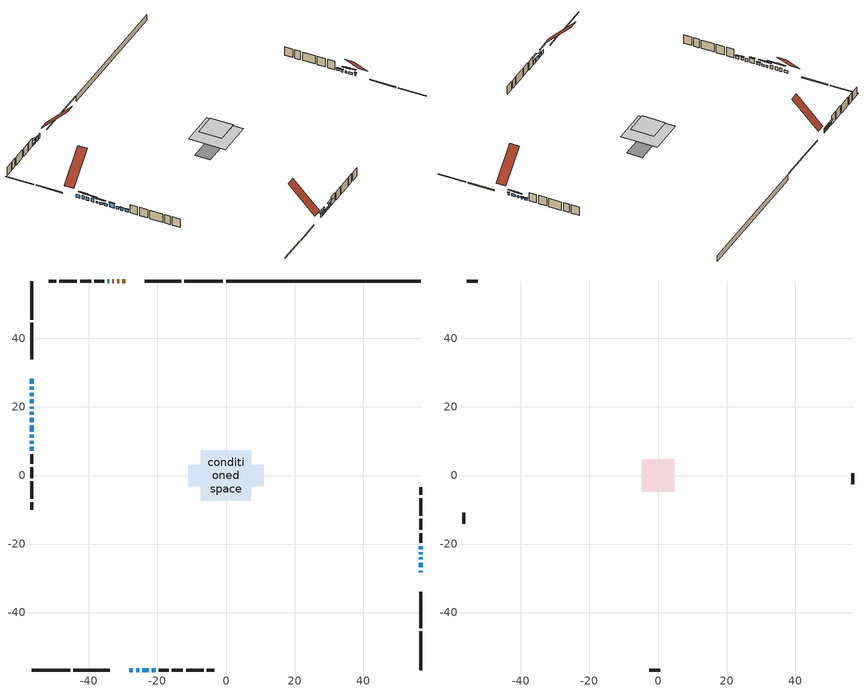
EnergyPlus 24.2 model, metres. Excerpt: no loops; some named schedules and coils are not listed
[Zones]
conditioned space
 floor outside (Floor1 construction): -0.68,-0.68 -0.68,0.68 0.68,0.68 0.68,-0.68 z0.64
 floor outside (Floor2 construction): -0.53,-0.53 -0.53,0.53 0.53,0.53 0.53,-0.53 z0.64
 floor adiabatic (AdiabaticFloorConstruction): -7.38,-7.38 -7.38,7.38 7.38,7.38 7.38,-7.38 z1.86
 floor foundation (Slab1 construction): -10.99,-3.18 -10.99,3.18 10.99,3.18 10.99,-3.18 z-1.8
 wall outside (RimJoist1 construction): -0.88,56.75 -12.14,56.75 / -56.75,-56.75 -45.49,-56.75 / -56.75,56.75 -56.75,45.49 / 56.75,-56.75 56.75,-45.49 z0.64:0.94
 wall outside (RimJoist2 construction): -13.06,56.75 -23.69,56.75 / -44.56,-56.75 -33.93,-56.75 / -56.75,44.56 -56.75,33.93 / 56.75,-44.56 56.75,-33.93 z0.64:0.94
 wall outside (AdiabaticWallConstruction 1): -29.38,56.75 -30.21,56.75 / -31.13,56.75 -31.75,56.75 / -32.68,56.75 -33.21,56.75 z0.64:2.67
 wall outside (AdiabaticWallConstruction): -56.75,28.24 -56.75,26.8 / -56.75,11.9 -56.75,11.03 z0.64:1.86; -28.24,-56.75 -27.18,-56.75 / -26.25,-56.75 -25.33,-56.75 / -21.65,-56.75 -20.53,-56.75 z0.64:2.22; -56.75,25.87 -56.75,25.06 z0.64:2.17; -56.75,24.13 -56.75,23.11 / -56.75,22.18 -56.75,21.01 z0.64:2.04; -56.75,20.09 -56.75,19.5 / -56.75,16.78 -56.75,15.58 / 56.75,-22.97 56.75,-22.38 z0.64:1.48; -56.75,18.57 -56.75,17.71 / 56.75,-24.46 56.75,-23.9 / 56.75,-21.46 56.75,-20.59 z0.64:1.5; -56.75,14.66 -56.75,12.83 z0.64:2.62; 56.75,-28.25 56.75,-27.73 z0.64:1.71; -34.13,56.75 -34.59,56.75 z0.64:1.4; -24.41,-56.75 -22.57,-56.75 z0.64:1.56; -56.75,10.1 -56.75,9.31 z0.64:1.91; 56.75,-26.81 56.75,-25.38 z0.64:1.66; -56.75,8.39 -56.75,7.17 z0.64:1.78
 wall outside (Wall1 construction): -35.52,56.75 -38.37,56.75 / -19.6,-56.75 -16.75,-56.75 / -56.75,6.24 -56.75,3.39 / 56.75,-19.66 56.75,-16.82 z0.64:4.3
 wall outside (Wall2 construction): -39.3,56.75 -42.57,56.75 / -15.83,-56.75 -12.55,-56.75 / -56.75,2.46 -56.75,-0.81 / 56.75,-15.89 56.75,-12.61 z0.64:4.3
 wall outside (Wall3 construction): -43.5,56.75 -48.59,56.75 / -11.62,-56.75 -6.53,-56.75 / -56.75,-1.74 -56.75,-6.83 / 56.75,-11.68 56.75,-6.6 z0.64:4.3
 wall outside (Wall4 construction): -49.52,56.75 -51.69,56.75 / -5.61,-56.75 -3.43,-56.75 / -56.75,-7.76 -56.75,-9.93 / 56.75,-5.67 56.75,-3.5 z0.64:4.3
 wall foundation (FoundationWall1 construction): 56.75,56.75 0.05,56.75 z-1.8:0.64
 window (WindowConstruction 19): -56.75,28.24 -56.75,26.8 z0.64:1.86
 window (WindowConstruction 6): -28.24,-56.75 -27.18,-56.75 z0.64:2.22
 window (WindowConstruction 7): -26.25,-56.75 -25.33,-56.75 z0.64:2.22
 window (WindowConstruction 8): -56.75,25.87 -56.75,25.06 z0.64:2.16
 window (WindowConstruction 9): -56.75,24.13 -56.75,23.11 z0.64:2.04
 window (WindowConstruction 10): -56.75,22.18 -56.75,21.02 z0.64:2.04
 window (WindowConstruction 11): -56.75,20.09 -56.75,19.5 z0.64:1.48
 window (WindowConstruction 12): -56.75,18.57 -56.75,17.71 z0.64:1.5
 window (WindowConstruction 13): -56.75,16.78 -56.75,15.59 z0.64:1.48
 window (WindowConstruction 14): -56.75,14.66 -56.75,12.83 z0.64:2.62
 window (WindowConstruction 20): -56.75,11.9 -56.75,11.03 z0.64:1.86
 window (WindowConstruction 15): 56.75,-28.24 56.75,-27.73 z0.64:1.71
 window (WindowConstruction 16): -34.13,56.75 -34.59,56.75 z0.64:1.4
 window (WindowConstruction 17): -24.4,-56.75 -22.58,-56.75 z0.64:1.55
 window (WindowConstruction 18): -56.75,10.1 -56.75,9.32 z0.64:1.91
 window (WindowConstruction): 56.75,-26.81 56.75,-25.39 z0.64:1.65
 window (WindowConstruction 1): 56.75,-24.46 56.75,-23.9 z0.64:1.5
 window (WindowConstruction 2): 56.75,-22.97 56.75,-22.38 z0.64:1.48
 window (WindowConstruction 3): 56.75,-21.46 56.75,-20.59 z0.64:1.5
 window (WindowConstruction 4): -56.75,8.39 -56.75,7.17 z0.64:1.78
 window (WindowConstruction 5): -21.65,-56.75 -20.53,-56.75 z0.64:2.22
 door (Door): -29.38,56.75 -30.2,56.75 z0.64:2.67
 door (Door 1): -31.13,56.75 -31.75,56.75 z0.64:2.67
 door (Door 2): -32.68,56.75 -33.2,56.75 z0.64:2.67
 ceiling adiabatic (AdiabaticFloorConstruction): 7.38,-7.38 7.38,7.38 -7.38,7.38 -7.38,-7.38 z1.86
attic - vented
 floor to conditioned space (Floor3 construction Reversed): -4.72,-4.72 -4.72,4.72 4.72,4.72 4.72,-4.72 z4.3
 floor to conditioned space (Floor4 construction Reversed): -4.63,-4.63 -4.63,4.63 4.63,4.63 4.63,-4.63 z4.3
 wall outside (Wall5 construction): -52.62,56.75 -55.82,56.75 / -2.51,-56.75 0.7,-56.75 / -56.75,-10.86 -56.75,-14.06 / 56.75,-2.57 56.75,0.63 z0.64:4.3
 roof outside (Roof1 construction): -28.45,56.75,4.3 -28.45,45.92,15.13 -24.62,45.92,15.13 -24.62,56.75,4.3; -29.17,-56.75,4.3 -29.17,-45.92,15.13 -33,-45.92,15.13 -33,-56.75,4.3; -56.75,29.17,4.3 -45.92,29.17,15.13 -45.92,33,15.13 -56.75,33,4.3; 56.75,-29.17,4.3 45.92,-29.17,15.13 45.92,-33,15.13 56.75,-33,4.3
shading: -25.76,-56.75 -29.66,-56.75 -29.66,-57.16 -25.76,-57.16 z3.64; -25.13,-56.75 -26.45,-56.75 -26.45,-57.16 -25.13,-57.16 z2.42; -56.75,23.64 -56.75,27.29 -57.16,27.29 -57.16,23.64 z3.58; -56.75,21.69 -56.75,25.55 -57.16,25.55 -57.16,21.69 z3.46; -56.75,19.59 -56.75,23.6 -57.16,23.6 -57.16,19.59 z3.46; -56.75,18.08 -56.75,21.51 -57.16,21.51 -57.16,18.08 z2.9; -56.75,16.29 -56.75,19.99 -57.16,19.99 -57.16,16.29 z2.92; -56.75,15.38 -56.75,16.98 -57.16,16.98 -57.16,15.38 z1.68; -56.75,12.63 -56.75,14.86 -57.16,14.86 -57.16,12.63 z2.82; 56.75,-27.53 56.75,-28.44 57.16,-28.44 57.16,-27.53 z1.91; -36.01,56.75 -32.71,56.75 -32.71,57.16 -36.01,57.16 z2.82; -22.37,-56.75 -24.61,-56.75 -24.61,-57.16 -22.37,-57.16 z1.76; -56.75,9.11 -56.75,10.3 -57.16,10.3 -57.16,9.11 z2.11; 56.75,-23.96 56.75,-28.23 57.16,-28.23 57.16,-23.96 z3.08; 56.75,-22.48 56.75,-25.88 57.16,-25.88 57.16,-22.48 z2.92; 56.75,-22.18 56.75,-23.17 57.16,-23.17 57.16,-22.18 z1.68; 56.75,-20.39 56.75,-21.66 57.16,-21.66 57.16,-20.39 z1.7; -56.75,6.97 -56.75,8.59 -57.16,8.59 -57.16,6.97 z1.98; -19.11,-56.75 -23.07,-56.75 -23.07,-57.16 -19.11,-57.16 z3.64
[Building]
Building 1: Terrain=Suburbs
[Site:Location]
Comox AP_BC: Latitude {deg}=49.72; Longitude {deg}=-124.9; Time Zone {hr}=-8; Elevation {m}=26; Keep Site Location Information=Yes
[Site:GroundTemperature:Shallow]
7.68431, 6.60511, 6.51868, 7.03082, 9.08677, 11.1331, 12.9072, 14.0311, 14.1265, 13.2125, 11.4836, 9.50004
[Site:WaterMainsTemperature]
Calculation Method=Schedule; Temperature Schedule=mains temperature schedule
[Material] Roughness=Rough; Thermal Absorptance=0.9
Name | Thickness {m} | Conductivity {W/m-K} | Density {kg/m3} | Specific Heat {J/kg-K} | Solar Absorptance | Visible Absorptance
asphalt or fiberglass shingles | 0.00635 | 0.162714 | 1121.4 | 1465.45 | 0.4 | 0.4
ceiling loosefill ins | 0.0846667 | 0.0480833 | 16.02 | 1046.75 | 0.7 | 0.7
ceiling stud and cavity | 0.1397 | 0.0995447 | 65.682 | 1177.47 | 0.7 | 0.7
ceiling stud and cavity 1 | 0.1397 | 0.127347 | 65.682 | 1177.47 | 0.7 | 0.7
concrete 4.0 in. | 0.1016 | 1.803125 | 2242.8 | 837.4 | 0.7 | 0.7
concrete 8.0 in. | 0.2032 | 1.803125 | 2242.8 | 837.4 | 0.7 | 0.7
door material | 0.04445 | 0.188738 | 512.64 | 1214.23 | 0.7 | 0.7
door material 1 | 0.04445 | 0.053851 | 512.64 | 1214.23 | 0.7 | 0.7
floor covering | 0.0127 | 0.0433444 | 54.468 | 1339.84 | 0.6 | 0.6
floor rigid ins; wall rigid ins 1 | 0.512978 | 0.029427 | 32.04 | 1214.23 | 0.7 | 0.7
floor stud and cavity | 0.1397 | 0.092771 | 92.3553 | 1139.71 | 0.7 | 0.7
floor stud and cavity 1 | 0.1397 | 0.0910672 | 92.3553 | 1139.71 | 0.7 | 0.7
floor stud and cavity 2 | 0.1397 | 1.75129 | 37.0049 | 1207.88 | 0.7 | 0.7
furniture material conditioned space 1 | 0.1524 | 0.115458 | 640.8 | 1214.23 | 0.6 | 0.6
gypsum board | 0.0127 | 0.160291 | 801 | 837.4 | 0.6 | 0.6
osb sheathing 0.5 in. | 0.0127 | 0.115458 | 512.64 | 1214.23 | 0.7 | 0.7
osb sheathing 0.75 in. | 0.01905 | 0.115458 | 512.64 | 1214.23 | 0.7 | 0.7
osb sheathing 2.0 in. | 0.0508 | 0.115458 | 512.64 | 1214.23 | 0.7 | 0.7
rim joist stud and cavity | 0.0508 | 0.0451784 | 125.044 | 1163.47 | 0.6 | 0.6
rim joist stud and cavity 1 | 0.0508 | 0.648972 | 50.32683 | 1063.81 | 0.6 | 0.6
wall rigid ins | 0.051816 | 0.029427 | 32.04 | 1214.23 | 0.7 | 0.7
wall stud and cavity | 0.1397 | 0.15141 | 139.0536 | 1170.24 | 0.7 | 0.7
wall stud and cavity 1 | 0.1397 | 0.13516 | 139.0536 | 1170.24 | 0.7 | 0.7
wall stud and cavity 2 | 0.1397 | 0.119486 | 139.0536 | 1170.24 | 0.7 | 0.7
wall stud and cavity 3 | 0.1397 | 0.0979488 | 139.0536 | 1170.24 | 0.7 | 0.7
wall stud and cavity 4 | 0.0889 | 6.9971 | 50.32683 | 1063.81 | 0.6 | 0.6
wall stud and cavity 5 | 0.0889 | 0.380278 | 52.3479 | 1209.89 | 0.7 | 0.7
wall stud and cavity 6 | 0.0889 | 0.391764 | 83.0341 | 1211.67 | 0.7 | 0.7
wood siding | 0.0254 | 0.102417 | 544.68 | 1172.36 | 0.4 | 0.4
wood siding 1 | 0.00254 | 0.102417 | 544.68 | 1172.36 | 0.4 | 0.4
wood siding 2; wood siding 3; wood siding 4 | 0.0254 | 0.102417 | 544.68 | 1172.36 | 0.7 | 0.7
[WindowMaterial:SimpleGlazingSystem]
Name | U-Factor {W/m2-K} | Solar Heat Gain Coefficient
WindowMaterial | 2.32457 | 0.5
WindowMaterial 1 | 2.430184 | 0.46
WindowMaterial 10 | 2.049758 | 0.63
WindowMaterial 11 | 2.42053 | 0.46
WindowMaterial 12 | 7.35755 | 0.71
WindowMaterial 13 | 7.20936 | 0.73
WindowMaterial 14 | 4.23692 | 0.68
WindowMaterial 15 | 2.43473 | 0.46
WindowMaterial 16 | 2.52728 | 0.42
WindowMaterial 17 | 2.28142 | 0.52
WindowMaterial 18 | 2.13095 | 0.6
WindowMaterial 19 | 2.77597 | 0.6
WindowMaterial 2 | 7.406951 | 0.71
WindowMaterial 20 | 5.56103 | 0.72
WindowMaterial 3 | 5.070454 | 0.63
WindowMaterial 4 | 7.08671 | 0.75
WindowMaterial 5 | 2.19909 | 0.58
WindowMaterial 6 | 2.05033 | 0.63
WindowMaterial 7 | 2.45914 | 0.5
WindowMaterial 8 | 2.10483 | 0.61
WindowMaterial 9 | 2.4035 | 0.47
[Construction]
AdiabaticFloorConstruction: floor stud and cavity 2, floor rigid ins, osb sheathing 0.75 in., floor covering
AdiabaticWallConstruction: wood siding 3, wall rigid ins 1, wall stud and cavity 5, gypsum board
AdiabaticWallConstruction 1: wood siding 4, wall rigid ins 1, wall stud and cavity 5, gypsum board
Door; Door 2: door material
Door 1: door material 1
Floor1 construction: floor stud and cavity, osb sheathing 0.75 in., floor covering
Floor2 construction: floor stud and cavity 1, osb sheathing 0.75 in., floor covering
Floor3 construction Reversed: gypsum board, ceiling stud and cavity, ceiling loosefill ins
Floor4 construction Reversed: gypsum board, ceiling stud and cavity 1, ceiling loosefill ins
FoundationWall1 construction: concrete 8.0 in.
furniture construction conditioned space 1: furniture material conditioned space 1
PartitionWallConstruction: gypsum board, wall stud and cavity 6, gypsum board
RimJoist1 construction: wood siding 2, osb sheathing 2.0 in., rim joist stud and cavity
RimJoist2 construction: wood siding 2, rim joist stud and cavity 1
Roof1 construction: asphalt or fiberglass shingles
Slab1 construction: concrete 4.0 in.
Wall1 construction: wood siding, wall rigid ins, osb sheathing 0.5 in., wall stud and cavity, gypsum board
Wall2 construction: wood siding, wall rigid ins, osb sheathing 0.5 in., wall stud and cavity 1, gypsum board
Wall3 construction: wood siding, osb sheathing 0.5 in., wall stud and cavity 2, gypsum board
Wall4 construction: wood siding, osb sheathing 0.5 in., wall stud and cavity 3, gypsum board
Wall5 construction: wood siding 1, wall stud and cavity 4
WindowConstruction: WindowMaterial
WindowConstruction 1: WindowMaterial 1
WindowConstruction 10: WindowMaterial 10
WindowConstruction 11: WindowMaterial 11
WindowConstruction 12: WindowMaterial 12
WindowConstruction 13: WindowMaterial 13
WindowConstruction 14: WindowMaterial 14
WindowConstruction 15: WindowMaterial 15
WindowConstruction 16: WindowMaterial 16
WindowConstruction 17: WindowMaterial 17
WindowConstruction 18: WindowMaterial 18
WindowConstruction 19: WindowMaterial 19
WindowConstruction 2: WindowMaterial 2
WindowConstruction 20: WindowMaterial 20
WindowConstruction 3: WindowMaterial 3
WindowConstruction 4: WindowMaterial 4
WindowConstruction 5: WindowMaterial 5
WindowConstruction 6: WindowMaterial 6
WindowConstruction 7: WindowMaterial 7
WindowConstruction 8: WindowMaterial 8
WindowConstruction 9: WindowMaterial 9
[Zone] Multiplier=1; Part of Total Floor Area=Yes
Name | Volume {m3}
attic - vented | 272.478
conditioned space | 711.7
[Space]
Name | Zone | Volume {m3}
attic - vented 1 | attic - vented | 272.478
conditioned space 1 | conditioned space | 711.7
[ZoneInfiltration:EffectiveLeakageArea]
infil attic - vented 1: Zone or Space=attic - vented 1; Schedule=Always On Discrete; Effective Air Leakage Area {cm2}=7493.57; Stack Coefficient=0.00100729; Wind Coefficient=2.14436e-05
[ZoneMixing]
whole house fan mix: Zone or Space=attic - vented; Schedule=Always On Continuous; Design Flow Rate Calculation Method=Flow/Zone; Design Flow Rate {m3/s}=0; Source Zone or Space=conditioned space
[SurfaceProperty:ExposedFoundationPerimeter]
Slab1: Exposed Perimeter Calculation Method=TotalExposedPerimeter; Total Exposed Perimeter {m}=56.694
[InternalMass] Zone or ZoneList=conditioned space; Space or SpaceList=conditioned space 1
Name | Construction | Surface Area {m2}
furniture mass conditioned space 1 | furniture construction conditioned space 1 | 144.272
partition wall mass | PartitionWallConstruction | 360.68
[Lights]
interior lighting: Zone or ZoneList or Space or SpaceList=conditioned space 1; Schedule=interior lighting schedule; Design Level Calculation Method=LightingLevel; Lighting Level {W}=343.2; Return Air Fraction=0; Fraction Radiant=0.6; Fraction Visible=0.2; Fraction Replaceable=1
[People]
occupants: Zone or ZoneList or Space or SpaceList=conditioned space 1; Number of People Schedule=occupants schedule; Number of People Calculation Method=People; Number of People=3; Fraction Radiant=0.314171; Sensible Heat Fraction=0.56303; Activity Level Schedule=occupants activity schedule; Carbon Dioxide Generation Rate {m3/s-W}=0; Enable ASHRAE 55 Comfort Warnings=No; Mean Radiant Temperature Calculation Type=EnclosureAveraged
[ElectricEquipment] Zone or ZoneList or Space or SpaceList=conditioned space 1; Design Level Calculation Method=EquipmentLevel
Name | Schedule | Design Level {W} | Fraction Latent | Fraction Radiant | Fraction Lost
clothes dryer | clothes dryer schedule | 140.772 | 0.015 | 0.081 | 0.85
clothes washer | clothes washer schedule | 32.1985 | 0.03 | 0.162 | 0.7
cooking range | cooking range schedule | 215.147 | 0.08 | 0.432 | 0.2
dishwasher | dishwasher schedule | 66.8632 | 0.3 | 0.18 | 0.4
fridge | fridge schedule | 72.9452 | 0 | 0.6 | 0
mech vent house fan | mech vent house fan schedule | 0 | 0 | 0 | 1
mech vent house fan cfis | mech vent house fan cfis schedule | 0 | 0 | 0 | 0
misc plug loads | misc plug loads schedule | 494.7 | 0.045 | 0.513 | 0.1
whole house fan | Always On Discrete | 0 | 0 | 0 | 1
[OtherEquipment] Zone or ZoneList or Space or SpaceList=conditioned space 1; Design Level Calculation Method=EquipmentLevel
Name | Fuel Type | Schedule | Design Level {W} | Fraction Latent | Fraction Radiant | Fraction Lost
clothes dryer 1 | Electricity | clothes dryer schedule | 0 | 0.015 | 0.081 | 0.85
cooking range 1 | Electricity | cooking range schedule | 0 | 0.08 | 0.432 | 0.2
general water use latent | None | general water use schedule | 62.594 | 1 | 0 | 0
general water use sensible | None | general water use schedule | -61.6891 | 0 | 0.6 | 0
mech vent house fan latent load | None | Always On Discrete | 0 | 1 | 0 | 0
mech vent house fan sensible load | None | Always On Discrete | 0 | 0 | 0 | 0
water heater energy adjustment1 | Electricity | Always On Discrete | 0.01 | 0 | 0 | 1
[ZoneInfiltration:DesignFlowRate] Zone or ZoneList or Space or SpaceList=conditioned space 1; Schedule=Always On Discrete; Design Flow Rate Calculation Method=Flow/Zone; Design Flow Rate {m3/s}=0
infil flow; natural vent flow; whole house fan flow
[ZoneControl:Thermostat]
conditioned space Thermostat: Zone or ZoneList=conditioned space; Control Type Schedule=conditioned space Thermostat Schedule; Control 1=conditioned space temperature setpoint; Temperature Difference Between Cutout And Setpoint {deltaC}=0
[ThermostatSetpoint:DualSetpoint]
conditioned space temperature setpoint: Heating Setpoint Temperature Schedule=heating setpoint; Cooling Setpoint Temperature Schedule=cooling setpoint
[AirLoopHVAC:UnitarySystem]
unit heater unitary system: Control Type=Load; Controlling Zone or Thermostat Location=conditioned space; Dehumidification Control Type=None; Availability Schedule=Always On Discrete; Supply Fan=unit heater supply fan; Fan Placement=BlowThrough; Supply Air Fan Operating Mode Schedule=unit heater auto fan schedule; Heating Coil=unit heater htg coil; DX Heating Coil Sizing Ratio=1; Use DOAS DX Cooling Coil=No; Minimum Supply Air Temperature {C}=2; Latent Load Control=SensibleOnlyLoadControl; Cooling Supply Air Flow Rate Method=None; Heating Supply Air Flow Rate Method=SupplyAirFlowRate; Heating Supply Air Flow Rate {m3/s}=0.00141584; No Load Supply Air Flow Rate Method=SupplyAirFlowRate; No Load Supply Air Flow Rate {m3/s}=0; No Load Supply Air Flow Rate Control Set To Low Speed=Yes; Maximum Supply Air Temperature {C}=48.8889; Maximum Outdoor Dry-Bulb Temperature for Supplemental Heater Operation {C}=21; Ancillary On-Cycle Electric Power {W}=0; Ancillary Off-Cycle Electric Power {W}=0
[Zone equipment]
conditioned space: electric baseboard, unit heater unitary system
[Foundation:Kiva]
Foundation Kiva 1: Initial Indoor Air Temperature {C}=18; Wall Height Above Grade {m}=0.639989; Wall Depth Below Slab {m}=0.2032
[Foundation:Kiva:Settings]
Soil Conductivity {W/m-K}=0.849921; Soil Density {kg/m3}=1842.3; Soil Specific Heat {J/kg-K}=418.7; Ground Solar Absorptivity=0.9; Ground Thermal Absorptivity=0.9; Ground Surface Roughness {m}=0.03; Far-Field Width {m}=40; Deep-Ground Boundary Condition=ZeroFlux; Deep-Ground Depth {m}=40; Minimum Cell Dimension {m}=0.2; Maximum Cell Growth Coefficient=3; Simulation Timestep=Timestep
[Exterior:Lights]
exterior lighting: Schedule=exterior lighting schedule; Design Level {W}=75.6
[EnergyManagementSystem:Sensor] Output:Variable or Output:Meter Index Key=conditioned space
Name | Output:Variable or Output:Meter
conditioned_space_clg_unmet_s | Zone Cooling Setpoint Not Met Time
conditioned_space_htg_unmet_s | Zone Heating Setpoint Not Met Time
fridge_tin_s; tin_s; tin_s_1 | Zone Mean Air Temperature
tout_s | Zone Outdoor Air Drybulb Temperature
win_s | Zone Air Humidity Ratio
[Schedule:Constant]
Name | Hourly Value
Always On Continuous; mech vent house fan schedule; mech vent house fan cfis schedule; Always On Discrete | 1
occupants activity schedule | 117.228
fridge schedule; unit heater auto fan schedule | 0
[Schedule:Week:Daily]
interior lighting schedule Week Rule - Jan1-Jan27: interior lighting schedule day, interior lighting schedule day, interior lighting schedule day, interior lighting schedule day, interior lighting schedule day, interior lighting schedule day, interior lighting schedule day, interior lighting schedule default day, interior lighting schedule default day, interior lighting schedule default day, interior lighting schedule default day, interior lighting schedule default day
interior lighting schedule Week Rule - Jan28-Feb3: interior lighting schedule day, interior lighting schedule day, interior lighting schedule day, interior lighting schedule day, interior lighting schedule day 1, interior lighting schedule day 1, interior lighting schedule day 1, interior lighting schedule default day, interior lighting schedule default day, interior lighting schedule default day, interior lighting schedule default day, interior lighting schedule default day
interior lighting schedule Week Rule - Feb4-Feb24: interior lighting schedule day 1, interior lighting schedule day 1, interior lighting schedule day 1, interior lighting schedule day 1, interior lighting schedule day 1, interior lighting schedule day 1, interior lighting schedule day 1, interior lighting schedule default day, interior lighting schedule default day, interior lighting schedule default day, interior lighting schedule default day, interior lighting schedule default day
interior lighting schedule Week Rule - Feb25-Mar3: interior lighting schedule day 1, interior lighting schedule day 1, interior lighting schedule day 1, interior lighting schedule day 1, interior lighting schedule day 2, interior lighting schedule day 2, interior lighting schedule day 2, interior lighting schedule default day, interior lighting schedule default day, interior lighting schedule default day, interior lighting schedule default day, interior lighting schedule default day
interior lighting schedule Week Rule - Mar4-Mar31: interior lighting schedule day 2, interior lighting schedule day 2, interior lighting schedule day 2, interior lighting schedule day 2, interior lighting schedule day 2, interior lighting schedule day 2, interior lighting schedule day 2, interior lighting schedule default day, interior lighting schedule default day, interior lighting schedule default day, interior lighting schedule default day, interior lighting schedule default day
interior lighting schedule Week Rule - Apr1-Apr28: interior lighting schedule day 3, interior lighting schedule day 3, interior lighting schedule day 3, interior lighting schedule day 3, interior lighting schedule day 3, interior lighting schedule day 3, interior lighting schedule day 3, interior lighting schedule default day, interior lighting schedule default day, interior lighting schedule default day, interior lighting schedule default day, interior lighting schedule default day
interior lighting schedule Week Rule - Apr29-May5: interior lighting schedule day 3, interior lighting schedule day 3, interior lighting schedule day 4, interior lighting schedule day 4, interior lighting schedule day 4, interior lighting schedule day 4, interior lighting schedule day 4, interior lighting schedule default day, interior lighting schedule default day, interior lighting schedule default day, interior lighting schedule default day, interior lighting schedule default day
interior lighting schedule Week Rule - May6-May26: interior lighting schedule day 4, interior lighting schedule day 4, interior lighting schedule day 4, interior lighting schedule day 4, interior lighting schedule day 4, interior lighting schedule day 4, interior lighting schedule day 4, interior lighting schedule default day, interior lighting schedule default day, interior lighting schedule default day, interior lighting schedule default day, interior lighting schedule default day
interior lighting schedule Week Rule - May27-Jun2: interior lighting schedule day 4, interior lighting schedule day 4, interior lighting schedule day 4, interior lighting schedule day 4, interior lighting schedule day 4, interior lighting schedule day 5, interior lighting schedule day 5, interior lighting schedule default day, interior lighting schedule default day, interior lighting schedule default day, interior lighting schedule default day, interior lighting schedule default day
interior lighting schedule Week Rule - Jun3-Jun30: interior lighting schedule day 5, interior lighting schedule day 5, interior lighting schedule day 5, interior lighting schedule day 5, interior lighting schedule day 5, interior lighting schedule day 5, interior lighting schedule day 5, interior lighting schedule default day, interior lighting schedule default day, interior lighting schedule default day, interior lighting schedule default day, interior lighting schedule default day
interior lighting schedule Week Rule - Jul1-Jul28: interior lighting schedule day 6, interior lighting schedule day 6, interior lighting schedule day 6, interior lighting schedule day 6, interior lighting schedule day 6, interior lighting schedule day 6, interior lighting schedule day 6, interior lighting schedule default day, interior lighting schedule default day, interior lighting schedule default day, interior lighting schedule default day, interior lighting schedule default day
interior lighting schedule Week Rule - Jul29-Aug4: interior lighting schedule day 6, interior lighting schedule day 6, interior lighting schedule day 6, interior lighting schedule day 7, interior lighting schedule day 7, interior lighting schedule day 7, interior lighting schedule day 7, interior lighting schedule default day, interior lighting schedule default day, interior lighting schedule default day, interior lighting schedule default day, interior lighting schedule default day
interior lighting schedule Week Rule - Aug5-Aug25: interior lighting schedule day 7, interior lighting schedule day 7, interior lighting schedule day 7, interior lighting schedule day 7, interior lighting schedule day 7, interior lighting schedule day 7, interior lighting schedule day 7, interior lighting schedule default day, interior lighting schedule default day, interior lighting schedule default day, interior lighting schedule default day, interior lighting schedule default day
interior lighting schedule Week Rule - Aug26-Sep1: interior lighting schedule day 7, interior lighting schedule day 7, interior lighting schedule day 7, interior lighting schedule day 7, interior lighting schedule day 7, interior lighting schedule day 7, interior lighting schedule day 8, interior lighting schedule default day, interior lighting schedule default day, interior lighting schedule default day, interior lighting schedule default day, interior lighting schedule default day
interior lighting schedule Week Rule - Sep2-Sep29: interior lighting schedule day 8, interior lighting schedule day 8, interior lighting schedule day 8, interior lighting schedule day 8, interior lighting schedule day 8, interior lighting schedule day 8, interior lighting schedule day 8, interior lighting schedule default day, interior lighting schedule default day, interior lighting schedule default day, interior lighting schedule default day, interior lighting schedule default day
interior lighting schedule Week Rule - Sep30-Oct6: interior lighting schedule day 8, interior lighting schedule day 9, interior lighting schedule day 9, interior lighting schedule day 9, interior lighting schedule day 9, interior lighting schedule day 9, interior lighting schedule day 9, interior lighting schedule default day, interior lighting schedule default day, interior lighting schedule default day, interior lighting schedule default day, interior lighting schedule default day
interior lighting schedule Week Rule - Oct7-Oct27: interior lighting schedule day 9, interior lighting schedule day 9, interior lighting schedule day 9, interior lighting schedule day 9, interior lighting schedule day 9, interior lighting schedule day 9, interior lighting schedule day 9, interior lighting schedule default day, interior lighting schedule default day, interior lighting schedule default day, interior lighting schedule default day, interior lighting schedule default day
interior lighting schedule Week Rule - Oct28-Nov3: interior lighting schedule day 9, interior lighting schedule day 9, interior lighting schedule day 9, interior lighting schedule day 9, interior lighting schedule day 10, interior lighting schedule day 10, interior lighting schedule day 10, interior lighting schedule default day, interior lighting schedule default day, interior lighting schedule default day, interior lighting schedule default day, interior lighting schedule default day
interior lighting schedule Week Rule - Nov4-Nov24: interior lighting schedule day 10, interior lighting schedule day 10, interior lighting schedule day 10, interior lighting schedule day 10, interior lighting schedule day 10, interior lighting schedule day 10, interior lighting schedule day 10, interior lighting schedule default day, interior lighting schedule default day, interior lighting schedule default day, interior lighting schedule default day, interior lighting schedule default day
interior lighting schedule Week Rule - Nov25-Dec1: interior lighting schedule day 10, interior lighting schedule day 10, interior lighting schedule day 10, interior lighting schedule day 10, interior lighting schedule day 10, interior lighting schedule day 10, interior lighting schedule day 11, interior lighting schedule default day, interior lighting schedule default day, interior lighting schedule default day, interior lighting schedule default day, interior lighting schedule default day
interior lighting schedule Week Rule - Dec2-Dec31: interior lighting schedule day 11, interior lighting schedule day 11, interior lighting schedule day 11, interior lighting schedule day 11, interior lighting schedule day 11, interior lighting schedule day 11, interior lighting schedule day 11, interior lighting schedule default day, interior lighting schedule default day, interior lighting schedule default day, interior lighting schedule default day, interior lighting schedule default day
occupants schedule Week Rule - Jan1-Dec31: occupants schedule day, occupants schedule day, occupants schedule day, occupants schedule day, occupants schedule day, occupants schedule day, occupants schedule day, occupants schedule default day, occupants schedule default day, occupants schedule default day, occupants schedule default day, occupants schedule default day
clothes dryer schedule Week Rule - Jan1-Dec31: clothes dryer schedule day, clothes dryer schedule day, clothes dryer schedule day, clothes dryer schedule day, clothes dryer schedule day, clothes dryer schedule day, clothes dryer schedule day, clothes dryer schedule default day, clothes dryer schedule default day, clothes dryer schedule default day, clothes dryer schedule default day, clothes dryer schedule default day
clothes washer schedule Week Rule - Jan1-Dec31: clothes washer schedule day, clothes washer schedule day, clothes washer schedule day, clothes washer schedule day, clothes washer schedule day, clothes washer schedule day, clothes washer schedule day, clothes washer schedule default day, clothes washer schedule default day, clothes washer schedule default day, clothes washer schedule default day, clothes washer schedule default day
cooking range schedule Week Rule - Jan1-Dec31: cooking range schedule day, cooking range schedule day, cooking range schedule day, cooking range schedule day, cooking range schedule day, cooking range schedule day, cooking range schedule day, cooking range schedule default day, cooking range schedule default day, cooking range schedule default day, cooking range schedule default day, cooking range schedule default day
dishwasher schedule Week Rule - Jan1-Dec31: dishwasher schedule day, dishwasher schedule day, dishwasher schedule day, dishwasher schedule day, dishwasher schedule day, dishwasher schedule day, dishwasher schedule day, dishwasher schedule default day, dishwasher schedule default day, dishwasher schedule default day, dishwasher schedule default day, dishwasher schedule default day
misc plug loads schedule Week Rule - Jan1-Dec31: misc plug loads schedule day, misc plug loads schedule day, misc plug loads schedule day, misc plug loads schedule day, misc plug loads schedule day, misc plug loads schedule day, misc plug loads schedule day, misc plug loads schedule default day, misc plug loads schedule default day, misc plug loads schedule default day, misc plug loads schedule default day, misc plug loads schedule default day
general water use schedule Week Rule - Jan1-Dec31: general water use schedule day, general water use schedule day, general water use schedule day, general water use schedule day, general water use schedule day, general water use schedule day, general water use schedule day, general water use schedule default day, general water use schedule default day, general water use schedule default day, general water use schedule default day, general water use schedule default day
exterior lighting schedule Week Rule - Jan1-Jan27: exterior lighting schedule day, exterior lighting schedule day, exterior lighting schedule day, exterior lighting schedule day, exterior lighting schedule day, exterior lighting schedule day, exterior lighting schedule day, exterior lighting schedule default day, exterior lighting schedule default day, exterior lighting schedule default day, exterior lighting schedule default day, exterior lighting schedule default day
exterior lighting schedule Week Rule - Jan28-Feb3: exterior lighting schedule day, exterior lighting schedule day, exterior lighting schedule day, exterior lighting schedule day, exterior lighting schedule day 1, exterior lighting schedule day 1, exterior lighting schedule day 1, exterior lighting schedule default day, exterior lighting schedule default day, exterior lighting schedule default day, exterior lighting schedule default day, exterior lighting schedule default day
[Schedule:Year]
interior lighting schedule: interior lighting schedule Week Rule - Jan1-Jan27, 1, 1, 1, 27, interior lighting schedule Week Rule - Jan28-Feb3, 1, 28, 2, 3, interior lighting schedule Week Rule - Feb4-Feb24, 2, 4, 2, 24, interior lighting schedule Week Rule - Feb25-Mar3, 2, 25, 3, 3, interior lighting schedule Week Rule - Mar4-Mar31, 3, 4, 3, 31, interior lighting schedule Week Rule - Apr1-Apr28, 4, 1, 4, 28, interior lighting schedule Week Rule - Apr29-May5, 4, 29, 5, 5, interior lighting schedule Week Rule - May6-May26, 5, 6, 5, 26, interior lighting schedule Week Rule - May27-Jun2, 5, 27, 6, 2, interior lighting schedule Week Rule - Jun3-Jun30, 6, 3, 6, 30, interior lighting schedule Week Rule - Jul1-Jul28, 7, 1, 7, 28, interior lighting schedule Week Rule - Jul29-Aug4, 7, 29, 8, 4, interior lighting schedule Week Rule - Aug5-Aug25, 8, 5, 8, 25, interior lighting schedule Week Rule - Aug26-Sep1, 8, 26, 9, 1, interior lighting schedule Week Rule - Sep2-Sep29, 9, 2, 9, 29, interior lighting schedule Week Rule - Sep30-Oct6, 9, 30, 10, 6, interior lighting schedule Week Rule - Oct7-Oct27, 10, 7, 10, 27, interior lighting schedule Week Rule - Oct28-Nov3, 10, 28, 11, 3, interior lighting schedule Week Rule - Nov4-Nov24, 11, 4, 11, 24, interior lighting schedule Week Rule - Nov25-Dec1, 11, 25, 12, 1, interior lighting schedule Week Rule - Dec2-Dec31, 12, 2, 12, 31
occupants schedule: occupants schedule Week Rule - Jan1-Dec31, 1, 1, 12, 31
clothes dryer schedule: clothes dryer schedule Week Rule - Jan1-Dec31, 1, 1, 12, 31
clothes washer schedule: clothes washer schedule Week Rule - Jan1-Dec31, 1, 1, 12, 31
cooking range schedule: cooking range schedule Week Rule - Jan1-Dec31, 1, 1, 12, 31
dishwasher schedule: dishwasher schedule Week Rule - Jan1-Dec31, 1, 1, 12, 31
misc plug loads schedule: misc plug loads schedule Week Rule - Jan1-Dec31, 1, 1, 12, 31
general water use schedule: general water use schedule Week Rule - Jan1-Dec31, 1, 1, 12, 31
exterior lighting schedule: exterior lighting schedule Week Rule - Jan1-Jan27, 1, 1, 1, 27, exterior lighting schedule Week Rule - Jan28-Feb3, 1, 28, 2, 3, exterior lighting schedule Week Rule - Feb4-Feb24, 2, 4, 2, 24, exterior lighting schedule Week Rule - Feb25-Mar3, 2, 25, 3, 3, exterior lighting schedule Week Rule - Mar4-Mar31, 3, 4, 3, 31, exterior lighting schedule Week Rule - Apr1-Apr28, 4, 1, 4, 28, exterior lighting schedule Week Rule - Apr29-May5, 4, 29, 5, 5, exterior lighting schedule Week Rule - May6-May26, 5, 6, 5, 26, exterior lighting schedule Week Rule - May27-Jun2, 5, 27, 6, 2, exterior lighting schedule Week Rule - Jun3-Jun30, 6, 3, 6, 30, exterior lighting schedule Week Rule - Jul1-Jul28, 7, 1, 7, 28, exterior lighting schedule Week Rule - Jul29-Aug4, 7, 29, 8, 4, exterior lighting schedule Week Rule - Aug5-Aug25, 8, 5, 8, 25, exterior lighting schedule Week Rule - Aug26-Sep1, 8, 26, 9, 1, exterior lighting schedule Week Rule - Sep2-Sep29, 9, 2, 9, 29, exterior lighting schedule Week Rule - Sep30-Oct6, 9, 30, 10, 6, exterior lighting schedule Week Rule - Oct7-Oct27, 10, 7, 10, 27, exterior lighting schedule Week Rule - Oct28-Nov3, 10, 28, 11, 3, exterior lighting schedule Week Rule - Nov4-Nov24, 11, 4, 11, 24, exterior lighting schedule Week Rule - Nov25-Dec1, 11, 25, 12, 1, exterior lighting schedule Week Rule - Dec2-Dec31, 12, 2, 12, 31
[Schedule:Compact]
conditioned space Thermostat Schedule: Through: 12/31, For: AllDays, Until: 24:00, 4
mains temperature schedule: Through: 01/01, For: AllDays, Until: 24:00, 11.0622, Through: 01/02, For: AllDays, Until: 24:00, 11.025, Through: 01/03, For: AllDays, Until: 24:00, 10.9883, Through: 01/04, For: AllDays, Until: 24:00, 10.9522, Through: 01/05, For: AllDays, Until: 24:00, 10.9172, Through: 01/06, For: AllDays, Until: 24:00, 10.8828, Through: 01/07, For: AllDays, Until: 24:00, 10.8494, Through: 01/08, For: AllDays, Until: 24:00, 10.8167, Through: 01/09, For: AllDays, Until: 24:00, 10.7844, Through: 01/10, For: AllDays, Until: 24:00, 10.7533, Through: 01/11, For: AllDays, Until: 24:00, 10.7228, Through: 01/12, For: AllDays, Until: 24:00, 10.6933, Through: 01/13, For: AllDays, Until: 24:00, 10.6644, Through: 01/14, For: AllDays, Until: 24:00, 10.6367, Through: 01/15, For: AllDays, Until: 24:00, 10.6094, Through: 01/16, For: AllDays, Until: 24:00, 10.5833, Through: 01/17, For: AllDays, Until: 24:00, 10.5578, Through: 01/18, For: AllDays, Until: 24:00, 10.5333, Through: 01/19, For: AllDays, Until: 24:00, 10.51, Through: 01/20, For: AllDays, Until: 24:00, 10.4872, Through: 01/21, For: AllDays, Until: 24:00, 10.465, Through: 01/22, For: AllDays, Until: 24:00, 10.4439, Through: 01/23, For: AllDays, Until: 24:00, 10.4239, Through: 01/24, For: AllDays, Until: 24:00, 10.405, Through: 01/25, For: AllDays, Until: 24:00, 10.3867, Through: 01/26, For: AllDays, Until: 24:00, 10.3694, Through: 01/27, For: AllDays, Until: 24:00, 10.3528, Through: 01/28, For: AllDays, Until: 24:00, 10.3372, Through: 01/29, For: AllDays, Until: 24:00, 10.3228, Through: 01/30, For: AllDays, Until: 24:00, 10.3094, Through: 01/31, For: AllDays, Until: 24:00, 10.2967, Through: 02/01, For: AllDays, Until: 24:00, 10.285, Through: 02/02, For: AllDays, Until: 24:00, 10.2739, Through: 02/03, For: AllDays, Until: 24:00, 10.2644, Through: 02/04, For: AllDays, Until: 24:00, 10.2556, Through: 02/05, For: AllDays, Until: 24:00, 10.2472, Through: 02/06, For: AllDays, Until: 24:00, 10.2406, Through: 02/07, For: AllDays, Until: 24:00, 10.2344, Through: 02/08, For: AllDays, Until: 24:00, 10.2294, Through: 02/09, For: AllDays, Until: 24:00, 10.225, Through: 02/10, For: AllDays, Until: 24:00, 10.2222, Through: 02/11, For: AllDays, Until: 24:00, 10.22, Through: 02/12, For: AllDays, Until: 24:00, 10.2189, Through: 02/13, For: AllDays, Until: 24:00, 10.2183, Through: 02/14, For: AllDays, Until: 24:00, 10.2194, Through: 02/15, For: AllDays, Until: 24:00, 10.2211, Through: 02/16, For: AllDays, Until: 24:00, 10.2239, Through: 02/17, For: AllDays, Until: 24:00, 10.2272, Through: 02/18, For: AllDays, Until: 24:00, 10.2322, Through: 02/19, For: AllDays, Until: 24:00, 10.2378, Through: 02/20, For: AllDays, Until: 24:00, 10.2439, Through: 02/21, For: AllDays, Until: 24:00, 10.2517, Through: 02/22, For: AllDays, Until: 24:00, 10.26, Through: 02/23, For: AllDays, Until: 24:00, 10.2694, Through: 02/24, For: AllDays, Until: 24:00, 10.28, Through: 02/25, For: AllDays, Until: 24:00, 10.2911, Through: 02/26, For: AllDays, Until: 24:00, 10.3033, Through: 02/27, For: AllDays, Until: 24:00, 10.3167, Through: 02/28, For: AllDays, Until: 24:00, 10.3306, Through: 03/01, For: AllDays, Until: 24:00, 10.3456, Through: 03/02, For: AllDays, Until: 24:00, 10.3617, Through: 03/03, For: AllDays, Until: 24:00, 10.3783, Through: 03/04, For: AllDays, Until: 24:00, 10.3961, Through: 03/05, For: AllDays, Until: 24:00, 10.415, Through: 03/06, For: AllDays, Until: 24:00, 10.435, Through: 03/07, For: AllDays, Until: 24:00, 10.4556, Through: 03/08, For: AllDays, Until: 24:00, 10.4767, Through: 03/09, For: AllDays, Until: 24:00, 10.4989, Through: 03/10, For: AllDays, Until: 24:00, 10.5222, Through: 03/11, For: AllDays, Until: 24:00, 10.5467, Through: 03/12, For: AllDays, Until: 24:00, 10.5717, Through: 03/13, For: AllDays, Until: 24:00, 10.5972, Through: 03/14, For: AllDays, Until: 24:00, 10.6239, Through: 03/15, For: AllDays, Until: 24:00, 10.6517, Through: 03/16, For: AllDays, Until: 24:00, 10.68, Through: 03/17, For: AllDays, Until: 24:00, 10.7089, Through: 03/18, For: AllDays, Until: 24:00, 10.7389, Through: 03/19, For: AllDays, Until: 24:00, 10.77, Through: 03/20, For: AllDays, Until: 24:00, 10.8017, Through: 03/21, For: AllDays, Until: 24:00, 10.8339, Through: 03/22, For: AllDays, Until: 24:00, 10.8672, Through: 03/23, For: AllDays, Until: 24:00, 10.9011, Through: 03/24, For: AllDays, Until: 24:00, 10.9361, Through: 03/25, For: AllDays, Until: 24:00, 10.9717, Through: 03/26, For: AllDays, Until: 24:00, 11.0078, Through: 03/27, For: AllDays, Until: 24:00, 11.045, Through: 03/28, For: AllDays, Until: 24:00, 11.0822, Through: 03/29, For: AllDays, Until: 24:00, 11.1211, Through: 03/30, For: AllDays, Until: 24:00, 11.16, Through: 03/31, For: AllDays, Until: 24:00, 11.2, Through: 04/01, For: AllDays, Until: 24:00, 11.2406, Through: 04/02, For: AllDays, Until: 24:00, 11.2817, Through: 04/03, For: AllDays, Until: 24:00, 11.3233, Through: 04/04, For: AllDays, Until: 24:00, 11.3656, Through: 04/05, For: AllDays, Until: 24:00, 11.4089, Through: 04/06, For: AllDays, Until: 24:00, 11.4522, Through: 04/07, For: AllDays, Until: 24:00, 11.4967, Through: 04/08, For: AllDays, Until: 24:00, 11.5417, Through: 04/09, For: AllDays, Until: 24:00, 11.5872, Through: 04/10, For: AllDays, Until: 24:00, 11.6333, Through: 04/11, For: AllDays, Until: 24:00, 11.6794, Through: 04/12, For: AllDays, Until: 24:00, 11.7267, Through: 04/13, For: AllDays, Until: 24:00, 11.7744, Through: 04/14, For: AllDays, Until: 24:00, 11.8222, Through: 04/15, For: AllDays, Until: 24:00, 11.8711, Through: 04/16, For: AllDays, Until: 24:00, 11.92, Through: 04/17, For: AllDays, Until: 24:00, 11.97, Through: 04/18, For: AllDays, Until: 24:00, 12.02, Through: 04/19, For: AllDays, Until: 24:00, 12.07, Through: 04/20, For: AllDays, Until: 24:00, 12.1211, Through: 04/21, For: AllDays, Until: 24:00, 12.1722, Through: 04/22, For: AllDays, Until: 24:00, 12.2239, Through: 04/23, For: AllDays, Until: 24:00, 12.2761, Through: 04/24, For: AllDays, Until: 24:00, 12.3283, Through: 04/25, For: AllDays, Until: 24:00, 12.3811, Through: 04/26, For: AllDays, Until: 24:00, 12.4339, Through: 04/27, For: AllDays, Until: 24:00, 12.4872, Through: 04/28, For: AllDays, Until: 24:00, 12.5411, Through: 04/29, For: AllDays, Until: 24:00, 12.595, Through: 04/30, For: AllDays, Until: 24:00, 12.6489, Through: 05/01, For: AllDays, Until: 24:00, 12.7033, Through: 05/02, For: AllDays, Until: 24:00, 12.7583, Through: 05/03, For: AllDays, Until: 24:00, 12.8133, Through: 05/04, For: AllDays, Until: 24:00, 12.8683, Through: 05/05, For: AllDays, Until: 24:00, 12.9233, Through: 05/06, For: AllDays, Until: 24:00, 12.9789, Through: 05/07, For: AllDays, Until: 24:00, 13.0344, Through: 05/08, For: AllDays, Until: 24:00, 13.09, Through: 05/09, For: AllDays, Until: 24:00, 13.1461, Through: 05/10, For: AllDays, Until: 24:00, 13.2017, Through: 05/11, For: AllDays, Until: 24:00, 13.2578, Through: 05/12, For: AllDays, Until: 24:00, 13.3139, Through: 05/13, For: AllDays, Until: 24:00, 13.37, Through: 05/14, For: AllDays, Until: 24:00, 13.4261, Through: 05/15, For: AllDays, Until: 24:00, 13.4822, Through: 05/16, For: AllDays, Until: 24:00, 13.5389, Through: 05/17, For: AllDays, Until: 24:00, 13.595, Through: 05/18, For: AllDays, Until: 24:00, 13.6511, Through: 05/19, For: AllDays, Until: 24:00, 13.7072, Through: 05/20, For: AllDays, Until: 24:00, 13.7628, Through: 05/21, For: AllDays, Until: 24:00, 13.8189, Through: 05/22, For: AllDays, Until: 24:00, 13.875, Through: 05/23, For: AllDays, Until: 24:00, 13.9306, Through: 05/24, For: AllDays, Until: 24:00, 13.9861, Through: 05/25, For: AllDays, Until: 24:00, 14.0417, Through: 05/26, For: AllDays, Until: 24:00, 14.0967, Through: 05/27, For: AllDays, Until: 24:00, 14.1517, Through: 05/28, For: AllDays, Until: 24:00, 14.2067, Through: 05/29, For: AllDays, Until: 24:00, 14.2611, Through: 05/30, For: AllDays, Until: 24:00, 14.3156, Through: 05/31, For: AllDays, Until: 24:00, 14.37, Through: 06/01, For: AllDays, Until: 24:00, 14.4239, Through: 06/02, For: AllDays, Until: 24:00, 14.4778, Through: 06/03, For: AllDays, Until: 24:00, 14.5311, Through: 06/04, For: AllDays, Until: 24:00, 14.5839, Through: 06/05, For: AllDays, Until: 24:00, 14.6367, Through: 06/06, For: AllDays, Until: 24:00, 14.6889, Through: 06/07, For: AllDays, Until: 24:00, 14.7411, Through: 06/08, For: AllDays, Until: 24:00, 14.7928, Through: 06/09, For: AllDays, Until: 24:00, 14.8439, Through: 06/10, For: AllDays, Until: 24:00, 14.895, Through: 06/11, For: AllDays, Until: 24:00, 14.9456, Through: 06/12, For: AllDays, Until: 24:00, 14.9956, Through: 06/13, For: AllDays, Until: 24:00, 15.045, Through: 06/14, For: AllDays, Until: 24:00, 15.0939, Through: 06/15, For: AllDays, Until: 24:00, 15.1428, Through: 06/16, For: AllDays, Until: 24:00, 15.1906, Through: 06/17, For: AllDays, Until: 24:00, 15.2383, Through: 06/18, For: AllDays, Until: 24:00, 15.2856, Through: 06/19, For: AllDays, Until: 24:00, 15.3322, Through: 06/20, For: AllDays, Until: 24:00, 15.3778, Through: 06/21, For: AllDays, Until: 24:00, 15.4233, Through: 06/22, For: AllDays, Until: 24:00, 15.4683, Through: 06/23, For: AllDays, Until: 24:00, 15.5128, Through: 06/24, For: AllDays, Until: 24:00, 15.5561, Through: 06/25, For: AllDays, Until: 24:00, 15.5994, Through: 06/26, For: AllDays, Until: 24:00, 15.6417, Through: 06/27, For: AllDays, Until: 24:00, 15.6839, Through: 06/28, For: AllDays, Until: 24:00, 15.725, Through: 06/29, For: AllDays, Until: 24:00, 15.7656, Through: 06/30, For: AllDays, Until: 24:00, 15.805, Through: 07/01, For: AllDays, Until: 24:00, 15.8444, Through: 07/02, For: AllDays, Until: 24:00, 15.8828, Through: 07/03, For: AllDays, Until: 24:00, 15.9206, Through: 07/04, For: AllDays, Until: 24:00, 15.9572, Through: 07/05, For: AllDays, Until: 24:00, 15.9939, Through: 07/06, For: AllDays, Until: 24:00, 16.0294, Through: 07/07, For: AllDays, Until: 24:00, 16.0639, Through: 07/08, For: AllDays, Until: 24:00, 16.0983, Through: 07/09, For: AllDays, Until: 24:00, 16.1311, Through: 07/10, For: AllDays, Until: 24:00, 16.1639, Through: 07/11, For: AllDays, Until: 24:00, 16.1956, Through: 07/12, For: AllDays, Until: 24:00, 16.2261, Through: 07/13, For: AllDays, Until: 24:00, 16.2561, Through: 07/14, For: AllDays, Until: 24:00, 16.2856, Through: 07/15, For: AllDays, Until: 24:00, 16.3139, Through: 07/16, For: AllDays, Until: 24:00, 16.3417, Through: 07/17, For: AllDays, Until: 24:00, 16.3683, Through: 07/18, For: AllDays, Until: 24:00, 16.3939, Through: 07/19, For: AllDays, Until: 24:00, 16.4189, Through: 07/20, For: AllDays, Until: 24:00, 16.4433, Through: 07/21, For: AllDays, Until: 24:00, 16.4661, Through: 07/22, For: AllDays, Until: 24:00, 16.4889, Through: 07/23, For: AllDays, Until: 24:00, 16.51, Through: 07/24, For: AllDays, Until: 24:00, 16.5306, Through: 07/25, For: AllDays, Until: 24:00, 16.5506, Through: 07/26, For: AllDays, Until: 24:00, 16.5694, Through: 07/27, For: AllDays, Until: 24:00, 16.5872, Through: 07/28, For: AllDays, Until: 24:00, 16.6039, Through: 07/29, For: AllDays, Until: 24:00, 16.62, Through: 07/30, For: AllDays, Until: 24:00, 16.635, Through: 07/31, For: AllDays, Until: 24:00, 16.6494, Through: 08/01, For: AllDays, Until: 24:00, 16.6622, Through: 08/02, For: AllDays, Until: 24:00, 16.6744, Through: 08/03, For: AllDays, Until: 24:00, 16.6861, Through: 08/04, For: AllDays, Until: 24:00, 16.6961, Through: 08/05, For: AllDays, Until: 24:00, 16.7056, Through: 08/06, For: AllDays, Until: 24:00, 16.7144, Through: 08/07, For: AllDays, Until: 24:00, 16.7217, Through: 08/08, For: AllDays, Until: 24:00, 16.7283, Through: 08/09, For: AllDays, Until: 24:00, 16.7339, Through: 08/10, For: AllDays, Until: 24:00, 16.7383, Through: 08/11, For: AllDays, Until: 24:00, 16.7422, Through: 08/12, For: AllDays, Until: 24:00, 16.745, Through: 08/13, For: AllDays, Until: 24:00, 16.7467, Through: 08/14, For: AllDays, Until: 24:00, 16.7472, Through: 08/15, For: AllDays, Until: 24:00, 16.7472, Through: 08/16, For: AllDays, Until: 24:00, 16.7461, Through: 08/17, For: AllDays, Until: 24:00, 16.7439, Through: 08/18, For: AllDays, Until: 24:00, 16.7406, Through: 08/19, For: AllDays, Until: 24:00, 16.7367, Through: 08/20, For: AllDays, Until: 24:00, 16.7317, Through: 08/21, For: AllDays, Until: 24:00, 16.7256, Through: 08/22, For: AllDays, Until: 24:00, 16.7189, Through: 08/23, For: AllDays, Until: 24:00, 16.7106, Through: 08/24, For: AllDays, Until: 24:00, 16.7017, Through: 08/25, For: AllDays, Until: 24:00, 16.6922, Through: 08/26, For: AllDays, Until: 24:00, 16.6811, Through: 08/27, For: AllDays, Until: 24:00, 16.6694, Through: 08/28, For: AllDays, Until: 24:00, 16.6567, Through: 08/29, For: AllDays, Until: 24:00, 16.6433, Through: 08/30, For: AllDays, Until: 24:00, 16.6289, Through: 08/31, For: AllDays, Until: 24:00, 16.6133, Through: 09/01, For: AllDays, Until: 24:00, 16.5967, Through: 09/02, For: AllDays, Until: 24:00, 16.5794, Through: 09/03, For: AllDays, Until: 24:00, 16.5611, Through: 09/04, For: AllDays, Until: 24:00, 16.5422, Through: 09/05, For: AllDays, Until: 24:00, 16.5222, Through: 09/06, For: AllDays, Until: 24:00, 16.5011, Through: 09/07, For: AllDays, Until: 24:00, 16.4794, Through: 09/08, For: AllDays, Until: 24:00, 16.4567, Through: 09/09, For: AllDays, Until: 24:00, 16.4328, Through: 09/10, For: AllDays, Until: 24:00, 16.4083, Through: 09/11, For: AllDays, Until: 24:00, 16.3833, Through: 09/12, For: AllDays, Until: 24:00, 16.3567, Through: 09/13, For: AllDays, Until: 24:00, 16.33, Through: 09/14, For: AllDays, Until: 24:00, 16.3017, Through: 09/15, For: AllDays, Until: 24:00, 16.2733, Through: 09/16, For: AllDays, Until: 24:00, 16.2433, Through: 09/17, For: AllDays, Until: 24:00, 16.2133, Through: 09/18, For: AllDays, Until: 24:00, 16.1822, Through: 09/19, For: AllDays, Until: 24:00, 16.15, Through: 09/20, For: AllDays, Until: 24:00, 16.1172, Through: 09/21, For: AllDays, Until: 24:00, 16.0839, Through: 09/22, For: AllDays, Until: 24:00, 16.0494, Through: 09/23, For: AllDays, Until: 24:00, 16.0144, Through: 09/24, For: AllDays, Until: 24:00, 15.9783, Through: 09/25, For: AllDays, Until: 24:00, 15.9417, Through: 09/26, For: AllDays, Until: 24:00, 15.9044, Through: 09/27, For: AllDays, Until: 24:00, 15.8667, Through: 09/28, For: AllDays, Until: 24:00, 15.8278, Through: 09/29, For: AllDays, Until: 24:00, 15.7883, Through: 09/30, For: AllDays, Until: 24:00, 15.7483, Through: 10/01, For: AllDays, Until: 24:00, 15.7072, Through: 10/02, For: AllDays, Until: 24:00, 15.6661, Through: 10/03, For: AllDays, Until: 24:00, 15.6239, Through: 10/04, For: AllDays, Until: 24:00, 15.5811, Through: 10/05, For: AllDays, Until: 24:00, 15.5378, Through: 10/06, For: AllDays, Until: 24:00, 15.4939, Through: 10/07, For: AllDays, Until: 24:00, 15.4494, Through: 10/08, For: AllDays, Until: 24:00, 15.4039, Through: 10/09, For: AllDays, Until: 24:00, 15.3583, Through: 10/10, For: AllDays, Until: 24:00, 15.3122, Through: 10/11, For: AllDays, Until: 24:00, 15.2656, Through: 10/12, For: AllDays, Until: 24:00, 15.2183, Through: 10/13, For: AllDays, Until: 24:00, 15.17, Through: 10/14, For: AllDays, Until: 24:00, 15.1217, Through: 10/15, For: AllDays, Until: 24:00, 15.0733, Through: 10/16, For: AllDays, Until: 24:00, 15.0239, Through: 10/17, For: AllDays, Until: 24:00, 14.9739, Through: 10/18, For: AllDays, Until: 24:00, 14.9239, Through: 10/19, For: AllDays, Until: 24:00, 14.8733, Through: 10/20, For: AllDays, Until: 24:00, 14.8222, Through: 10/21, For: AllDays, Until: 24:00, 14.7706, Through: 10/22, For: AllDays, Until: 24:00, 14.7189, Through: 10/23, For: AllDays, Until: 24:00, 14.6667, Through: 10/24, For: AllDays, Until: 24:00, 14.6144, Through: 10/25, For: AllDays, Until: 24:00, 14.5611, Through: 10/26, For: AllDays, Until: 24:00, 14.5083, Through: 10/27, For: AllDays, Until: 24:00, 14.4544, Through: 10/28, For: AllDays, Until: 24:00, 14.4011, Through: 10/29, For: AllDays, Until: 24:00, 14.3467, Through: 10/30, For: AllDays, Until: 24:00, 14.2928, Through: 10/31, For: AllDays, Until: 24:00, 14.2378, Through: 11/01, For: AllDays, Until: 24:00, 14.1833, Through: 11/02, For: AllDays, Until: 24:00, 14.1283, Through: 11/03, For: AllDays, Until: 24:00, 14.0733, Through: 11/04, For: AllDays, Until: 24:00, 14.0178, Through: 11/05, For: AllDays, Until: 24:00, 13.9622, Through: 11/06, For: AllDays, Until: 24:00, 13.9067, Through: 11/07, For: AllDays, Until: 24:00, 13.8511, Through: 11/08, For: AllDays, Until: 24:00, 13.795, Through: 11/09, For: AllDays, Until: 24:00, 13.7389, Through: 11/10, For: AllDays, Until: 24:00, 13.6828, Through: 11/11, For: AllDays, Until: 24:00, 13.6272, Through: 11/12, For: AllDays, Until: 24:00, 13.5706, Through: 11/13, For: AllDays, Until: 24:00, 13.5144, Through: 11/14, For: AllDays, Until: 24:00, 13.4583, Through: 11/15, For: AllDays, Until: 24:00, 13.4022, Through: 11/16, For: AllDays, Until: 24:00, 13.3461, Through: 11/17, For: AllDays, Until: 24:00, 13.29, Through: 11/18, For: AllDays, Until: 24:00, 13.2339, Through: 11/19, For: AllDays, Until: 24:00, 13.1778, Through: 11/20, For: AllDays, Until: 24:00, 13.1222, Through: 11/21, For: AllDays, Until: 24:00, 13.0661, Through: 11/22, For: AllDays, Until: 24:00, 13.0106, Through: 11/23, For: AllDays, Until: 24:00, 12.955, Through: 11/24, For: AllDays, Until: 24:00, 12.9, Through: 11/25, For: AllDays, Until: 24:00, 12.8444, Through: 11/26, For: AllDays, Until: 24:00, 12.7894, Through: 11/27, For: AllDays, Until: 24:00, 12.735, Through: 11/28, For: AllDays, Until: 24:00, 12.6806, Through: 11/29, For: AllDays, Until: 24:00, 12.6261, Through: 11/30, For: AllDays, Until: 24:00, 12.5717, Through: 12/01, For: AllDays, Until: 24:00, 12.5183, Through: 12/02, For: AllDays, Until: 24:00, 12.4644, Through: 12/03, For: AllDays, Until: 24:00, 12.4111, Through: 12/04, For: AllDays, Until: 24:00, 12.3583, Through: 12/05, For: AllDays, Until: 24:00, 12.3061, Through: 12/06, For: AllDays, Until: 24:00, 12.2539, Through: 12/07, For: AllDays, Until: 24:00, 12.2017, Through: 12/08, For: AllDays, Until: 24:00, 12.1506, Through: 12/09, For: AllDays, Until: 24:00, 12.0994, Through: 12/10, For: AllDays, Until: 24:00, 12.0483, Through: 12/11, For: AllDays, Until: 24:00, 11.9983, Through: 12/12, For: AllDays, Until: 24:00, 11.9483, Through: 12/13, For: AllDays, Until: 24:00, 11.8989, Through: 12/14, For: AllDays, Until: 24:00, 11.85, Through: 12/15, For: AllDays, Until: 24:00, 11.8017, Through: 12/16, For: AllDays, Until: 24:00, 11.7539, Through: 12/17, For: AllDays, Until: 24:00, 11.7067, Through: 12/18, For: AllDays, Until: 24:00, 11.6594, Through: 12/19, For: AllDays, Until: 24:00, 11.6133, Through: 12/20, For: AllDays, Until: 24:00, 11.5678, Through: 12/21, For: AllDays, Until: 24:00, 11.5222, Through: 12/22, For: AllDays, Until: 24:00, 11.4778, Through: 12/23, For: AllDays, Until: 24:00, 11.4339, Through: 12/24, For: AllDays, Until: 24:00, 11.3906, Through: 12/25, For: AllDays, Until: 24:00, 11.3478, Through: 12/26, For: AllDays, Until: 24:00, 11.3056, Through: 12/27, For: AllDays, Until: 24:00, 11.2639, Through: 12/28, For: AllDays, Until: 24:00, 11.2228, Through: 12/29, For: AllDays, Until: 24:00, 11.1828, Through: 12/30, For: AllDays, Until: 24:00, 11.1433, Through: 12/31, For: AllDays, Until: 24:00, 11.1044
